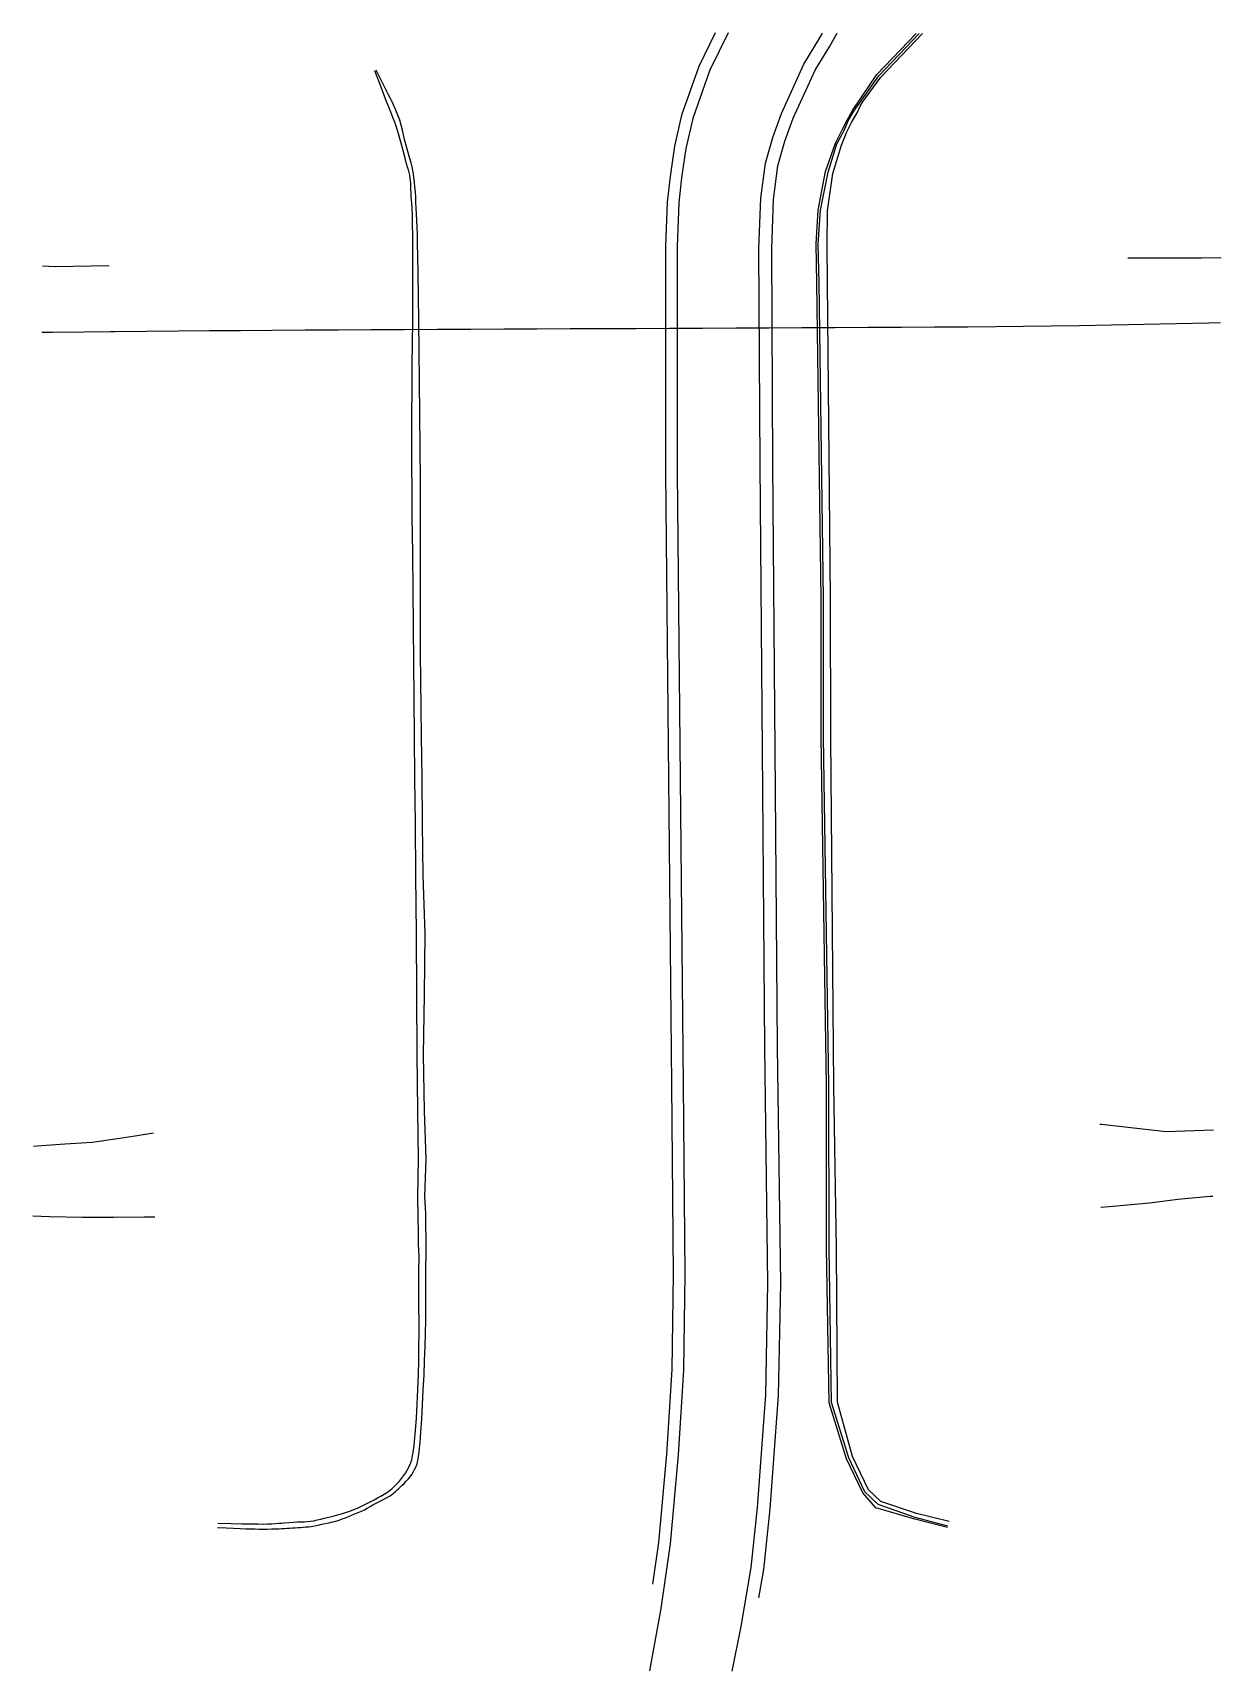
# Model space of a CAD drawing. Header units: millimetres. Extents: x 10 to 52829, y 1909 to 74756.
import ezdxf

# ---------------------------------------------------------------- set-up
doc = ezdxf.new("R2010")
doc.units = ezdxf.units.MM
doc.header["$MEASUREMENT"] = 0

msp = doc.modelspace()

# ---------------------------------------------------------------- linework, layer by layer
for points in [[(30916, 74754, 2294), (30093, 73057, 2274), (29343, 70942, 2268), (29039, 69614, 2268), (28845, 68300, 2268), (28721, 67194, 2266), (28652, 65257, 2261), (28649, 55214, 2258), (28922, 27995, 2268), (28984, 19561, 2282), (28936, 15301, 2295), (28694, 11525, 2313), (28331, 7578, 2291), (27920, 4698, 2294), (27418, 1932, 2297)], [(30341, 74756, 2291), (29613, 73258, 2274), (28844, 71087, 2268), (28528, 69710, 2268), (28331, 68367, 2268), (28203, 67232, 2266), (28133, 65267, 2261), (28130, 55212, 2258), (28403, 27991, 2268), (28465, 19562, 2282), (28417, 15321, 2295), (28177, 11566, 2313), (27816, 7639, 2291), (27550, 5779, 2293)], [(31090, 1909, 2332), (31492, 3900, 2333), (31935, 6514, 2334), (32226, 9182, 2334), (32589, 14192, 2331), (32686, 19154, 2328), (32547, 29660, 2323), (32450, 41036, 2295), (32333, 55585, 2304), (32285, 65157, 2314), (32368, 67397, 2315), (32575, 68960, 2316), (32896, 70106, 2308), (33283, 71171, 2321), (34279, 73356, 2345), (34943, 74456, 2356), (35108, 74736, 2358)], [(32282, 5176, 2334), (32495, 6436, 2334), (32790, 9130, 2334), (33154, 14166, 2331), (33252, 19152, 2328), (33113, 29666, 2323), (33016, 41041, 2295), (32898, 55589, 2304), (32850, 65148, 2314), (32932, 67350, 2315), (33130, 68846, 2316), (33435, 69932, 2308), (33807, 70957, 2321), (34780, 73092, 2345), (35428, 74167, 2356), (35763, 74734, 2361)], [(40670, 8305, 2771), (39205, 8672, 2530), (37479, 9167, 2320), (36906, 9837, 2334), (36172, 11351, 2377), (35411, 13840, 2336), (35292, 20703, 2398), (35291, 27939, 2396), (35056, 43444, 2382), (35047, 49607, 2437), (34861, 63628, 2524), (34823, 65367, 2501), (34922, 66875, 2533), (35249, 68593, 2639), (35680, 69843, 2668), (35986, 70444, 2674), (36206, 70867, 2732), (36441, 71304, 2793), (37527, 72894, 2839), (39269, 74719, 2855)], [(40685, 8362, 2910), (39227, 8742, 2845), (37590, 9315, 2844), (36997, 9886, 2866), (36285, 11396, 2858), (35512, 13850, 2876), (35405, 20705, 2856), (35389, 27939, 2834), (35152, 43441, 2848), (35160, 49610, 2780), (34960, 63631, 2838), (34916, 65364, 2891), (35024, 66866, 2878), (35363, 68560, 2903), (35740, 69822, 2871), (36067, 70406, 2898), (36250, 70843, 2908), (36496, 71275, 2916), (37611, 72840, 3144), (39398, 74719, 3102)], [(40739, 8570, 3023), (39282, 8917, 3001), (37702, 9462, 2979), (37157, 9973, 2998), (36447, 11459, 3021), (35773, 13878, 3028), (35731, 20710, 3030), (35615, 27939, 2982), (35479, 43430, 3017), (35464, 49599, 3005), (35326, 63642, 3015), (35321, 65351, 3032), (35337, 66840, 3070), (35569, 68499, 3142), (35948, 69752, 3160), (36190, 70347, 3179), (36394, 70763, 3231), (36646, 71197, 3200), (36785, 71486, 3250), (36886, 71664, 3494), (37694, 72789, 3520), (39560, 74718, 3478)], [(8218, 8299, 2781), (8598, 8280, 2776), (8931, 8264, 2774), (9223, 8252, 2776), (9476, 8243, 2780), (9696, 8237, 2786), (9887, 8234, 2793), (10052, 8232, 2801), (10195, 8231, 2809), (10321, 8232, 2817), (10434, 8233, 2823), (10632, 8237, 2832), (10800, 8241, 2835), (10946, 8246, 2831), (11077, 8251, 2822), (11200, 8258, 2808), (11320, 8265, 2789), (11440, 8273, 2767), (11558, 8281, 2745), (11676, 8290, 2726), (11793, 8298, 2712), (11909, 8305, 2706), (12025, 8313, 2706), (12141, 8323, 2709), (12259, 8335, 2715), (12379, 8351, 2720), (12533, 8377, 2723), (12691, 8409, 2723), (12850, 8443, 2721), (13010, 8478, 2716), (13169, 8514, 2710), (13326, 8550, 2704), (13479, 8588, 2700), (13626, 8632, 2699), (13768, 8681, 2703), (13905, 8736, 2710), (14042, 8793, 2717), (14182, 8851, 2723), (14326, 8909, 2727), (14472, 8967, 2728), (14614, 9026, 2729), (14750, 9089, 2730), (14877, 9156, 2732), (15000, 9227, 2733), (15127, 9301, 2734), (15265, 9378, 2731), (15387, 9441, 2727), (15515, 9504, 2721), (15642, 9568, 2714), (15763, 9632, 2707), (15871, 9695, 2700), (15949, 9747, 2696), (16017, 9798, 2694), (16079, 9851, 2692), (16137, 9904, 2693), (16196, 9960, 2695), (16258, 10020, 2698), (16340, 10095, 2705), (16429, 10177, 2714), (16521, 10263, 2723), (16612, 10355, 2733), (16699, 10451, 2741), (16781, 10552, 2749), (16855, 10658, 2754), (16921, 10766, 2758), (16980, 10876, 2759), (17032, 10988, 2760), (17061, 11059, 2759), (17087, 11136, 2758), (17111, 11226, 2756), (17134, 11334, 2754), (17155, 11466, 2751), (17177, 11628, 2747), (17198, 11826, 2742), (17220, 12067, 2737), (17257, 12545, 2727), (17295, 13117, 2717), (17332, 13751, 2710), (17368, 14418, 2706), (17399, 15086, 2709), (17424, 15731, 2719), (17445, 16349, 2735), (17460, 16941, 2753), (17472, 17508, 2771), (17479, 18051, 2786), (17484, 18696, 2797), (17485, 19303, 2802), (17486, 19869, 2803), (17487, 20391, 2804), (17490, 20784, 2805), (17494, 21195, 2808), (17477, 21671, 2811), (17474, 22261, 2815), (17436, 23009, 2775), (17489, 24692, 2821), (17415, 26832, 2824), (17371, 29313, 2793), (17417, 31994, 2822), (17455, 34715, 2861), (17357, 37295, 2851), (17331, 39593, 2862), (17309, 41629, 2873), (17288, 43463, 2883), (17272, 44741, 2890), (17258, 45966, 2894), (17246, 47165, 2894), (17240, 48364, 2889), (17239, 49584, 2879), (17241, 50815, 2865), (17244, 52042, 2849), (17244, 53249, 2833), (17236, 54806, 2816), (17223, 56314, 2805), (17208, 57790, 2802), (17195, 59241, 2808), (17184, 60633, 2820), (17172, 61923, 2837), (17158, 63071, 2856), (17143, 64045, 2874), (17128, 64817, 2889), (17115, 65377, 2898), (17102, 65781, 2906), (17090, 66103, 2915), (17078, 66403, 2928), (17066, 66692, 2943), (17054, 66963, 2958), (17042, 67216, 2969), (17029, 67453, 2977), (17014, 67679, 2982), (16996, 67899, 2983), (16975, 68114, 2983), (16950, 68323, 2985), (16929, 68478, 2988), (16904, 68636, 2992), (16871, 68800, 2995), (16828, 68977, 2996), (16773, 69170, 2994), (16712, 69374, 2991), (16648, 69585, 2989), (16589, 69799, 2990), (16536, 70011, 2998), (16489, 70222, 3011), (16440, 70433, 3027), (16384, 70647, 3044), (16318, 70864, 3062), (16240, 71086, 3079), (16150, 71313, 3094), (16047, 71545, 3107), (15982, 71682, 3112), (15909, 71830, 3117), (15823, 72000, 3122), (15721, 72201, 3126), (15598, 72443, 3132), (15450, 72735, 3138), (15273, 73088, 3145)], [(8229, 8498, 2979), (8834, 8482, 2974), (9320, 8470, 2972), (9705, 8462, 2973), (10007, 8457, 2976), (10246, 8455, 2980), (10440, 8457, 2984), (10635, 8463, 2989), (10800, 8473, 2993), (10942, 8486, 2995), (11069, 8499, 2995), (11188, 8511, 2992), (11386, 8528, 2981), (11583, 8540, 2967), (11778, 8547, 2954), (11922, 8550, 2949), (12065, 8554, 2947), (12209, 8562, 2945), (12355, 8577, 2944), (12505, 8601, 2941), (12657, 8634, 2937), (12811, 8670, 2932), (12965, 8709, 2927), (13168, 8758, 2920), (13366, 8807, 2915), (13556, 8856, 2911), (13738, 8907, 2909), (13916, 8963, 2909), (14096, 9027, 2909), (14283, 9099, 2909), (14470, 9179, 2909), (14653, 9263, 2911), (14826, 9348, 2914), (14998, 9437, 2917), (15180, 9533, 2918), (15327, 9612, 2916), (15477, 9694, 2914), (15620, 9776, 2912), (15749, 9856, 2911), (15836, 9916, 2911), (15913, 9975, 2913), (15982, 10034, 2915), (16048, 10096, 2918), (16116, 10163, 2921), (16207, 10257, 2924), (16302, 10360, 2927), (16397, 10472, 2928), (16489, 10592, 2928), (16574, 10719, 2927), (16650, 10851, 2925), (16719, 10985, 2922), (16781, 11118, 2920), (16806, 11177, 2919), (16829, 11241, 2918), (16852, 11312, 2918), (16873, 11395, 2918), (16894, 11495, 2918), (16915, 11616, 2919), (16936, 11761, 2921), (16957, 11936, 2923), (16978, 12145, 2926), (17018, 12609, 2932), (17057, 13167, 2940), (17094, 13787, 2948), (17126, 14441, 2955), (17151, 15099, 2959), (17166, 15737, 2960), (17175, 16349, 2959), (17177, 16937, 2957), (17177, 17501, 2954), (17175, 18042, 2952), (17174, 18894, 2953), (17175, 19678, 2957), (17176, 20385, 2964), (17160, 20878, 2970), (17151, 21417, 2976), (17144, 22096, 2981), (17122, 23007, 2965), (17148, 24692, 2990), (17124, 26833, 2995), (17099, 29311, 2969), (17076, 31993, 2981), (17067, 34712, 2991), (17034, 37288, 2999), (17014, 39583, 3028), (16995, 41618, 3034), (16979, 43451, 3041), (16964, 45144, 3051), (16950, 46758, 3063), (16934, 48356, 3074), (16916, 49985, 3083), (16896, 51624, 3090), (16879, 53237, 3099), (16869, 54411, 3106), (16862, 55557, 3114), (16859, 56680, 3120), (16860, 57787, 3123), (16867, 58880, 3124), (16877, 59946, 3121), (16887, 60966, 3117), (16896, 61922, 3112), (16901, 63070, 3105), (16902, 64044, 3101), (16901, 64817, 3102), (16900, 65254, 3107), (16899, 65593, 3115), (16897, 65864, 3123), (16894, 66099, 3131), (16889, 66397, 3138), (16881, 66681, 3143), (16868, 66949, 3145), (16851, 67199, 3148), (16834, 67433, 3151), (16821, 67659, 3154), (16816, 67791, 3156), (16813, 67922, 3158), (16808, 68051, 3160), (16800, 68176, 3163), (16786, 68299, 3166), (16765, 68418, 3170), (16736, 68537, 3175), (16703, 68659, 3180), (16665, 68788, 3185), (16625, 68928, 3189), (16554, 69186, 3196), (16481, 69465, 3202), (16408, 69748, 3211), (16353, 69955, 3219), (16297, 70158, 3228), (16237, 70361, 3237), (16170, 70566, 3245), (16095, 70778, 3252), (16012, 70995, 3258), (15924, 71219, 3264), (15831, 71451, 3272), (15732, 71700, 3282), (15610, 72014, 3299), (15444, 72451, 3327), (15213, 73069, 3369)], [(3410, 64389, 8206), (1002, 64357, 8175), (449, 64379, 8150)], [(52829, 64748, 8433), (51947, 64739, 8435), (49083, 64730, 8474), (48672, 64730, 8478)], [(418, 61440, 8067), (890, 61445, 8077), (2283, 61458, 8145), (3468, 61470, 8213)], [(3468, 61470, 8213), (3675, 61472, 8225), (5068, 61485, 8228), (6460, 61499, 8238), (7853, 61512, 8249), (9245, 61526, 8256), (10638, 61539, 8269), (12110, 61546, 8284), (13583, 61553, 8292), (15055, 61560, 8308), (16528, 61566, 8317), (18000, 61573, 8333), (19472, 61580, 8332), (20945, 61587, 8339), (22417, 61594, 8345), (23890, 61601, 8347), (25362, 61607, 8355), (26834, 61614, 8368), (28307, 61621, 8369), (29779, 61628, 8374), (31252, 61635, 8369), (32724, 61641, 8380), (34197, 61648, 8394), (35669, 61655, 8400), (37141, 61662, 8406), (38614, 61669, 8409), (40086, 61675, 8421), (41559, 61682, 8430), (42796, 61696, 8434), (44034, 61710, 8433), (45272, 61725, 8432), (46510, 61739, 8431), (47953, 61770, 8431), (48704, 61786, 8436)], [(48704, 61786, 8436), (49396, 61801, 8441), (50839, 61832, 8422), (52282, 61863, 8379), (52804, 61874, 8374)], [(47436, 26236, 6864), (47514, 26232, 6865), (48945, 26072, 6871), (50376, 25911, 6876), (51637, 25956, 6880), (52483, 25986, 6882)], [(43, 25260, 6598), (215, 25267, 6601), (1437, 25352, 6632), (2659, 25437, 6637), (4561, 25709, 6646), (5380, 25848, 6651)], [(47475, 22537, 6925), (47853, 22567, 6924), (49640, 22736, 6923), (50898, 22902, 6922), (52343, 23028, 6922), (52456, 23038, 6922)], [(10, 22153, 6644), (748, 22133, 6658), (2213, 22092, 6679), (3598, 22103, 6670), (4983, 22113, 6659), (5437, 22117, 6683)]]:
    msp.add_polyline3d(points)

doc.saveas('drawing.dxf')
